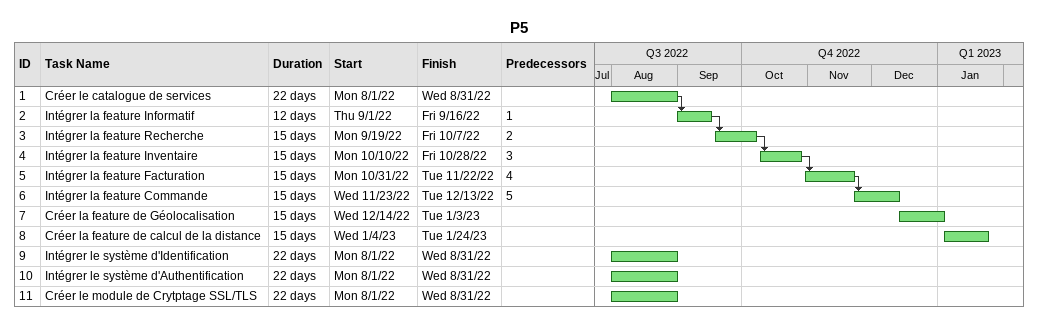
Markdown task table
P5

| ID | Task | Duration | Start | Finish | Predecessors |
|---|---|---|---|---|---|
| 1 | Créer le catalogue de services | 22d | 2022-08-01 | 2022-08-31 |  |
| 2 | Intégrer la feature Informatif | 12d | 2022-09-01 | 2022-09-16 | 1 |
| 3 | Intégrer la feature Recherche | 15d | 2022-09-19 | 2022-10-07 | 2 |
| 4 | Intégrer la feature Inventaire | 15d | 2022-10-10 | 2022-10-28 | 3 |
| 5 | Intégrer la feature Facturation | 15d | 2022-10-31 | 2022-11-22 | 4 |
| 6 | Intégrer la feature Commande | 15d | 2022-11-23 | 2022-12-13 | 5 |
| 7 | Créer la feature de Géolocalisation | 15d | 2022-12-14 | 2023-01-03 |  |
| 8 | Créer la feature de calcul de la distance | 15d | 2023-01-04 | 2023-01-24 |  |
| 9 | Intégrer le système d'Identification | 22d | 2022-08-01 | 2022-08-31 |  |
| 10 | Intégrer le système d'Authentification | 22d | 2022-08-01 | 2022-08-31 |  |
| 11 | Créer le module de Crytptage SSL/TLS | 22d | 2022-08-01 | 2022-08-31 |  |
